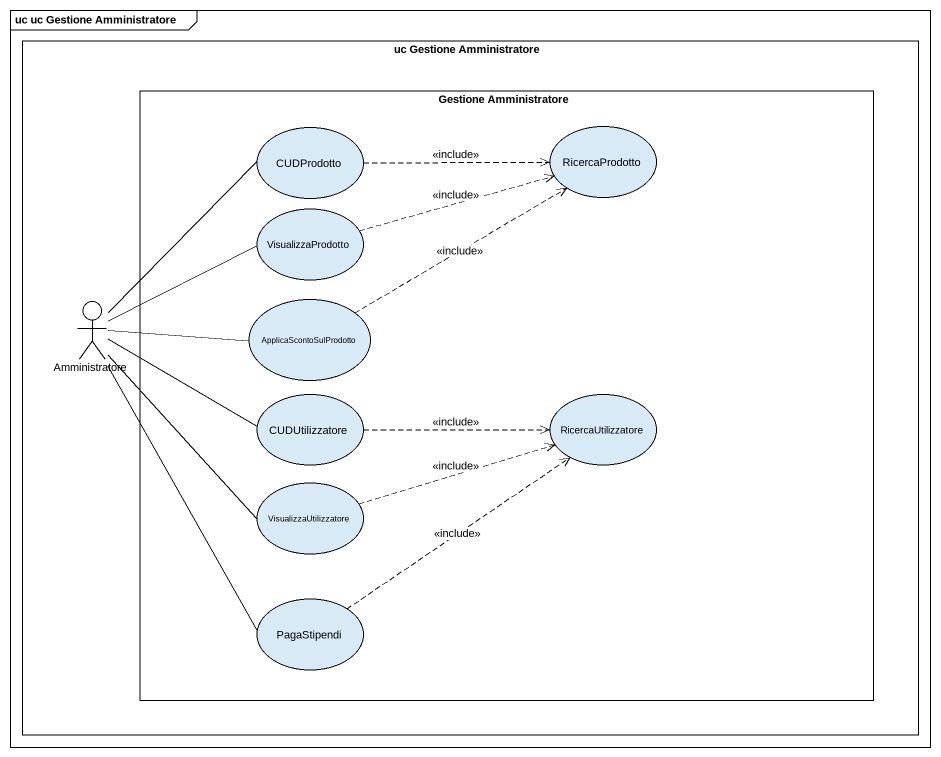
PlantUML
@startuml
mainframe uc uc Gestione Amministratore
rectangle "uc Gestione Amministratore" as uc_Gestione_Amministratore {
  rectangle "Gestione Amministratore" as Gestione_Amministratore {
    usecase CUDProdotto
    usecase RicercaProdotto
    usecase VisualizzaProdotto
    usecase ApplicaScontoSulProdotto
    usecase CUDUtilizzatore
    usecase RicercaUtilizzatore
    usecase VisualizzaUtilizzatore
    usecase PagaStipendi
  }
  actor Amministratore
}
CUDProdotto .right.> RicercaProdotto : <<include>>
CUDProdotto -- Amministratore
VisualizzaProdotto .right.> RicercaProdotto : <<include>>
VisualizzaProdotto -left- Amministratore
ApplicaScontoSulProdotto .up.> RicercaProdotto : <<include>>
ApplicaScontoSulProdotto -left- Amministratore
CUDUtilizzatore -left- Amministratore
CUDUtilizzatore .right.> RicercaUtilizzatore : <<include>>
VisualizzaUtilizzatore -up- Amministratore
VisualizzaUtilizzatore .right.> RicercaUtilizzatore : <<include>>
PagaStipendi -up- Amministratore
PagaStipendi .up.> RicercaUtilizzatore : <<include>>
@enduml
